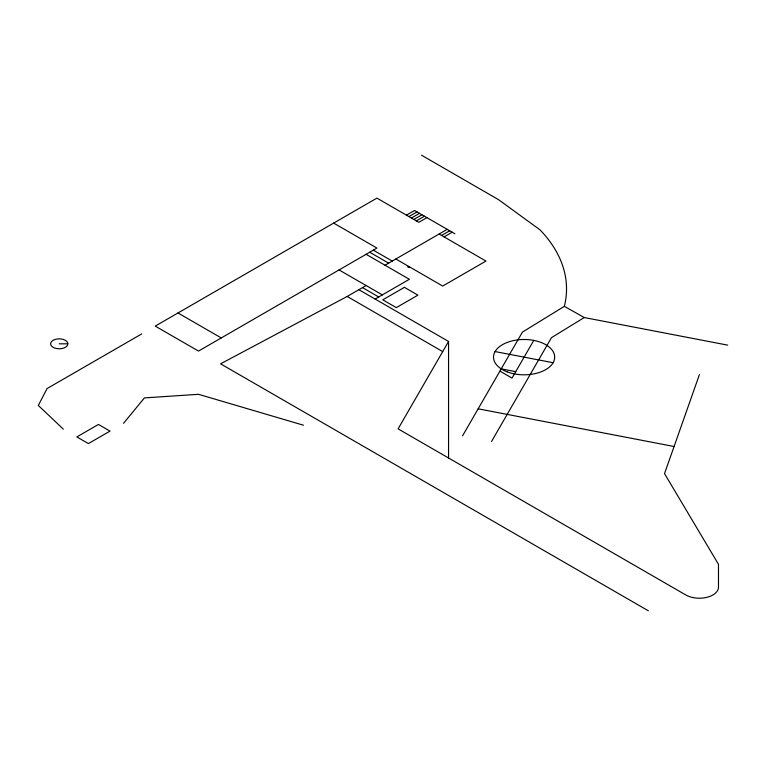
<?xml version="1.0" encoding="UTF-8"?>
<svg xmlns="http://www.w3.org/2000/svg" width="766" height="766" viewBox="0 0 766 766"><rect width="100%" height="100%" fill="white"/><g stroke="black" fill="none" stroke-linecap="round" stroke-linejoin="round"><path stroke-width="1.15" d="M699.415 374.603L664.524 473.627L718.479 564.293L718.479 587.187A19.112 11.04 0 0 1 706.683 597.384A19.112 11.04 0 0 1 685.848 594.99L398.1 428.864L448.56 341.454L358.9 289.692M462.53 435.883L522.45 332.09L564.36 306.333L584.238 317.536L727.7 345.14M533.778 340.401L512.014 378.088L499.93 371.108M491.542 441.465L551.472 337.672L584.238 317.536M123.537 423.301L144.429 397.908L198.499 394.308L303.48 425.216M141.72 333.909L47.099 388.544L38.3 405.453L63.319 429.123M406.43 215.16L414.54 210.478L454.87 233.754M408.91 216.587L417.02 211.904M411.39 218.023L419.5 213.341M413.87 219.449L421.98 214.767M416.35 220.886L424.46 216.204M426.93 217.63L418.82 222.312L376.92 198.116L155.239 326.105L198.499 351.077L376.92 248.069L333.67 223.097M385.03 265.237L447.21 229.34M441.58 235.449L449.69 230.767M444.06 236.886L452.17 232.194M648.333 610.789L220.57 363.831L347.18 296.452L366.11 285.526M408.69 266.405L407.78 266.922L408.69 267.449L409.59 266.922M375.12 299.056L409.36 279.284L366.11 254.312M59.231 343.819L67.829 343.819A8.598 4.969 0 0 1 54.922 348.118A8.598 4.969 0 0 1 54.922 339.51A8.598 4.969 0 0 1 67.829 343.819M495.095 351.565L553.119 362.73M501.223 368.867L515.729 371.654M478.166 408.805L674.08 446.511M421.549 155.211L498.57 199.677L540.03 229.857A210.688 121.641 0 0 1 564.36 306.333M439.1 234.023L485.96 261.072L442.7 286.044L395.84 258.994M373.32 250.147L392.24 261.072M369.71 252.225L388.64 263.15M339.07 269.919L382.33 294.891M362.5 287.604L378.72 296.969M347.18 296.452L442.7 351.604M177.99 312.968L221.25 337.94M448.56 341.454L448.56 457.991M98.469 424.441L76.839 436.926L88.396 443.591L110.017 431.105L98.469 424.441M404.41 287.346L382.78 299.832L396.3 307.635L417.92 295.149L404.41 287.346M507.111 371.836A30.583 17.656 0 0 0 554.622 358.306A30.583 17.656 0 0 0 510.577 341.31A30.583 17.656 0 0 0 507.111 371.836"/></g></svg>
